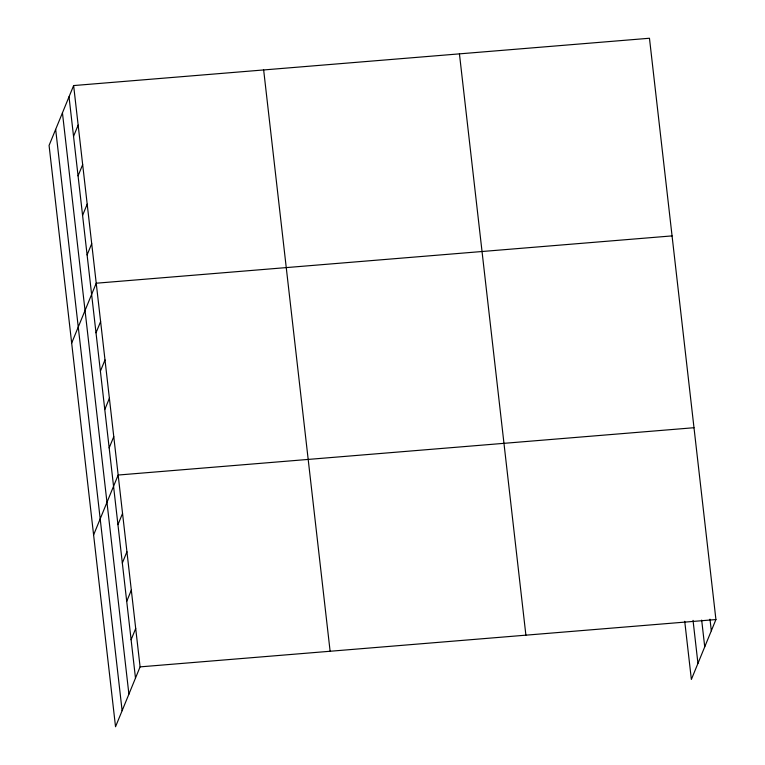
<?xml version="1.0" encoding="UTF-8"?>
<svg xmlns="http://www.w3.org/2000/svg" width="765" height="765" viewBox="0 0 765 765"><rect width="100%" height="100%" fill="white"/><g stroke="black" fill="none" stroke-linecap="round" stroke-linejoin="round"><path stroke-width="1.15" d="M73.631 85.565L49.075 145.446L115.534 726.75L140.091 666.87L73.631 85.565L649.466 38.25L715.925 619.554L691.369 679.435L684.723 621.304M73.545 136.333L78.154 125.097M78.068 175.864L82.668 164.618M82.582 215.386L87.191 204.15M87.105 254.917L91.714 243.681M71.671 343.083L96.227 283.213L672.062 235.897M96.008 332.813L100.617 321.577M100.397 371.178L105.006 359.942M104.786 409.543L109.385 398.307M109.166 447.908L113.775 436.672M93.607 534.917L118.164 475.036L693.989 427.721M117.944 524.647L122.553 513.411M122.324 563.011L126.933 551.775M126.713 601.376L131.322 590.14M131.102 639.741L135.711 628.505M140.091 666.87L715.925 619.554M709.987 619.172L711.316 630.79M701.677 620.109L704.728 646.846M693.033 620.367L697.948 663.379M459.44 53.866L525.899 635.17M263.657 69.95L330.117 651.254M69.022 96.801L135.491 678.106M62.443 112.857L128.903 694.161M55.663 129.39L122.123 710.695"/></g></svg>
